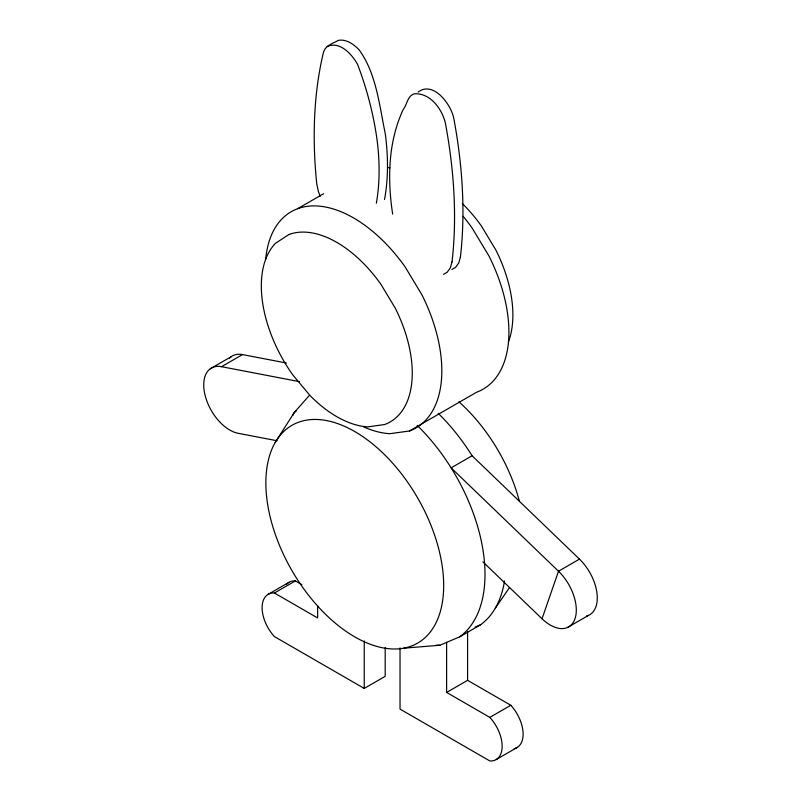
<?xml version="1.0" encoding="UTF-8"?>
<svg xmlns="http://www.w3.org/2000/svg" width="801" height="801" viewBox="0 0 801 801"><rect width="100%" height="100%" fill="white"/><g stroke="black" fill="none" stroke-linecap="round" stroke-linejoin="round"><path stroke-width="1.2" d="M451.994 261.897L450.372 267.804L447.178 272.22L443.534 274.342M460.385 257.051L458.753 262.958L455.569 267.374L451.924 269.496M579.473 559.128L472.089 455.759L451.123 467.864L558.507 571.233A36.836 21.267 60 0 1 574.968 618.783A36.836 21.267 60 0 1 542.027 618.762L558.507 571.233L579.473 559.128A36.836 21.267 60 0 1 596.985 593.291A36.836 21.267 60 0 1 586.372 616.109M275.234 442.402L294.368 412.385L309.076 395.744M495.358 608.089L509.536 587.533M384.53 199.489A228.225 131.764 60 0 0 385.271 133.687C379.324 105.402 376.46 73.772 359.128 49.832C353.802 44.395 346.573 38.949 338.503 40.33C332.886 43.464 325.056 45.537 323.404 52.586A458.392 264.65 60 0 0 316.735 183.809L318.387 191.609L320.21 196.235M418.132 92.065C433.371 80.43 451.043 104.47 453.736 118.147A458.392 264.65 60 0 1 460.415 257.071M296.34 410.953L294.368 412.385A142.308 82.163 60 0 0 292.755 415.349M297.672 208.691L323.644 193.692M210.283 368.77L231.249 356.665M277.066 440.76L238.017 433.261A36.836 21.267 60 0 1 205.066 395.223A36.836 21.267 60 0 1 221.527 366.688L242.493 354.583L286.428 363.023M363.484 426.833A124.826 72.07 60 0 0 389.877 433.691L409.461 430.978L476.535 392.25A124.826 72.07 60 0 0 488.96 256L472.159 228.095A124.826 72.07 60 0 0 463.158 216.32M267.935 594.472L288.901 582.367M385.191 647.608L385.191 676.334L364.235 688.429L274.423 636.585A29.146 16.831 60 0 1 262.107 607.689A29.146 16.831 60 0 1 274.423 593.01L295.389 580.905L301.867 584.65M403.784 648.169A125.737 72.601 60 0 0 394.513 465.321A125.737 72.601 60 0 0 266.022 489.151A125.737 72.601 60 0 0 403.784 648.169L439.839 645.256L459.684 636.835L480.65 624.73A142.308 82.163 60 0 0 504.53 581.005M446.618 642.382L446.618 692.424L467.584 680.329L510.798 705.27A29.146 16.831 60 0 1 523.013 731.824A29.146 16.831 60 0 1 514.252 748.605M567.539 627.473L588.505 615.378M446.618 692.424L489.832 717.376L510.798 705.27M496.32 759.488L517.276 747.393M327.058 46.608C339.714 40.691 351.819 54.118 357.486 64.18C366.658 88.08 373.256 113.141 376.881 138.523A228.225 131.764 60 0 1 376.35 203.184M475.203 627.043L480.65 624.73M436.114 645.195L439.839 645.256M221.527 366.688L299.624 381.687M274.423 593.01L317.637 617.961L317.637 605.576M482.963 561.922L542.027 618.762M467.584 631.528L467.584 680.329M400.029 647.899L400.029 709.095L489.832 760.95A29.146 16.831 60 0 0 502.147 746.272A29.146 16.831 60 0 0 489.832 717.376M364.235 640.97L364.235 688.429M417.221 425.421A142.308 82.163 60 0 1 459.684 636.835M265.742 258.993A124.826 72.07 60 0 1 405.076 266.823L421.877 294.728A124.826 72.07 60 0 1 409.461 430.978M387.674 167.529A124.826 72.07 60 0 1 389.937 167.83M462.347 203.564A106.723 61.617 60 0 1 481.471 226.092L495.829 249.962A106.723 61.617 60 0 1 508.405 341.977M452.024 261.917A458.392 264.65 60 0 0 445.346 122.984C442.022 108.926 430.227 92.736 414.327 93.797C407.409 95.84 407.248 104.4 403.293 109.337C397.656 121.311 394.022 134.137 391.879 147.184A228.225 131.764 60 0 0 392.66 214.117M438.187 413.316A142.308 82.163 60 0 1 472.089 455.759M458.883 401.802A125.737 72.601 60 0 1 519.438 501.436M286.428 584.51A29.146 16.831 60 0 1 295.389 580.905M229.547 358.147A36.836 21.267 60 0 1 242.493 354.583M289.001 234.483L275.514 243.274A106.723 61.617 60 0 0 292.745 374.848L310.107 395.624A106.723 61.617 60 0 0 367.839 426.873L384.58 424.55A106.723 61.617 60 0 0 395.203 308.055L380.845 284.185A106.723 61.617 60 0 0 289.001 234.483"/></g></svg>
